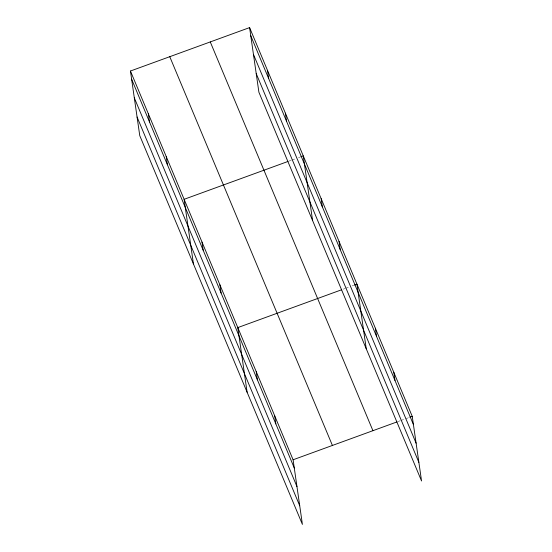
<?xml version="1.0" encoding="UTF-8"?>
<svg xmlns="http://www.w3.org/2000/svg" width="552" height="552" viewBox="0 0 552 552"><rect width="100%" height="100%" fill="white"/><g stroke="black" fill="none" stroke-linecap="round" stroke-linejoin="round"><path stroke-width="0.41" stroke-dasharray="2.76 2.07" d="M288.82 161.156L291.228 160.273M292.036 159.983L295.244 158.817M298.453 157.644L300.053 157.058M343.303 289.151L344.903 288.565M345.704 288.275L348.919 287.102M352.128 285.936L353.728 285.349M397.799 421.618L400.207 420.741M401.007 420.452L405.023 418.989M405.823 418.699L409.032 417.526"/><path stroke-width="0.83" d="M130.445 71.022L293.098 459.775L302.406 524.4L139.76 135.64L130.445 71.022L249.594 27.6L412.24 416.36L421.555 480.978L258.902 92.225L249.594 27.6M288.02 161.446L184.12 199.306L193.435 263.932M300.861 156.768L303.269 155.892L312.577 220.51M341.695 289.738L237.795 327.598L247.11 392.224M354.536 285.06L356.944 284.176L366.252 348.802M293.098 459.775L396.998 421.914M409.832 417.236L412.24 416.36M250.774 35.79L413.42 424.55M253.458 54.413L416.104 443.173M256.218 73.602L418.871 462.355M210.271 41.931L372.924 430.684M169.761 56.69L332.414 445.45M131.624 79.212L294.278 467.972M134.308 97.835L296.962 486.588M137.075 117.024L299.729 505.777M393.811 372.296L394.99 380.487M375.374 328.24L376.554 336.43M339.052 241.417L340.232 249.607M321.16 198.651L322.34 206.848M285.377 113.125L286.557 121.316M267.485 70.366L268.665 78.556M274.661 415.718L275.841 423.908M256.231 371.662L257.411 379.852M219.903 284.839L221.083 293.029M202.011 242.073L203.191 250.263M166.228 156.547L167.408 164.737M148.336 113.781L149.516 121.978"/></g></svg>
